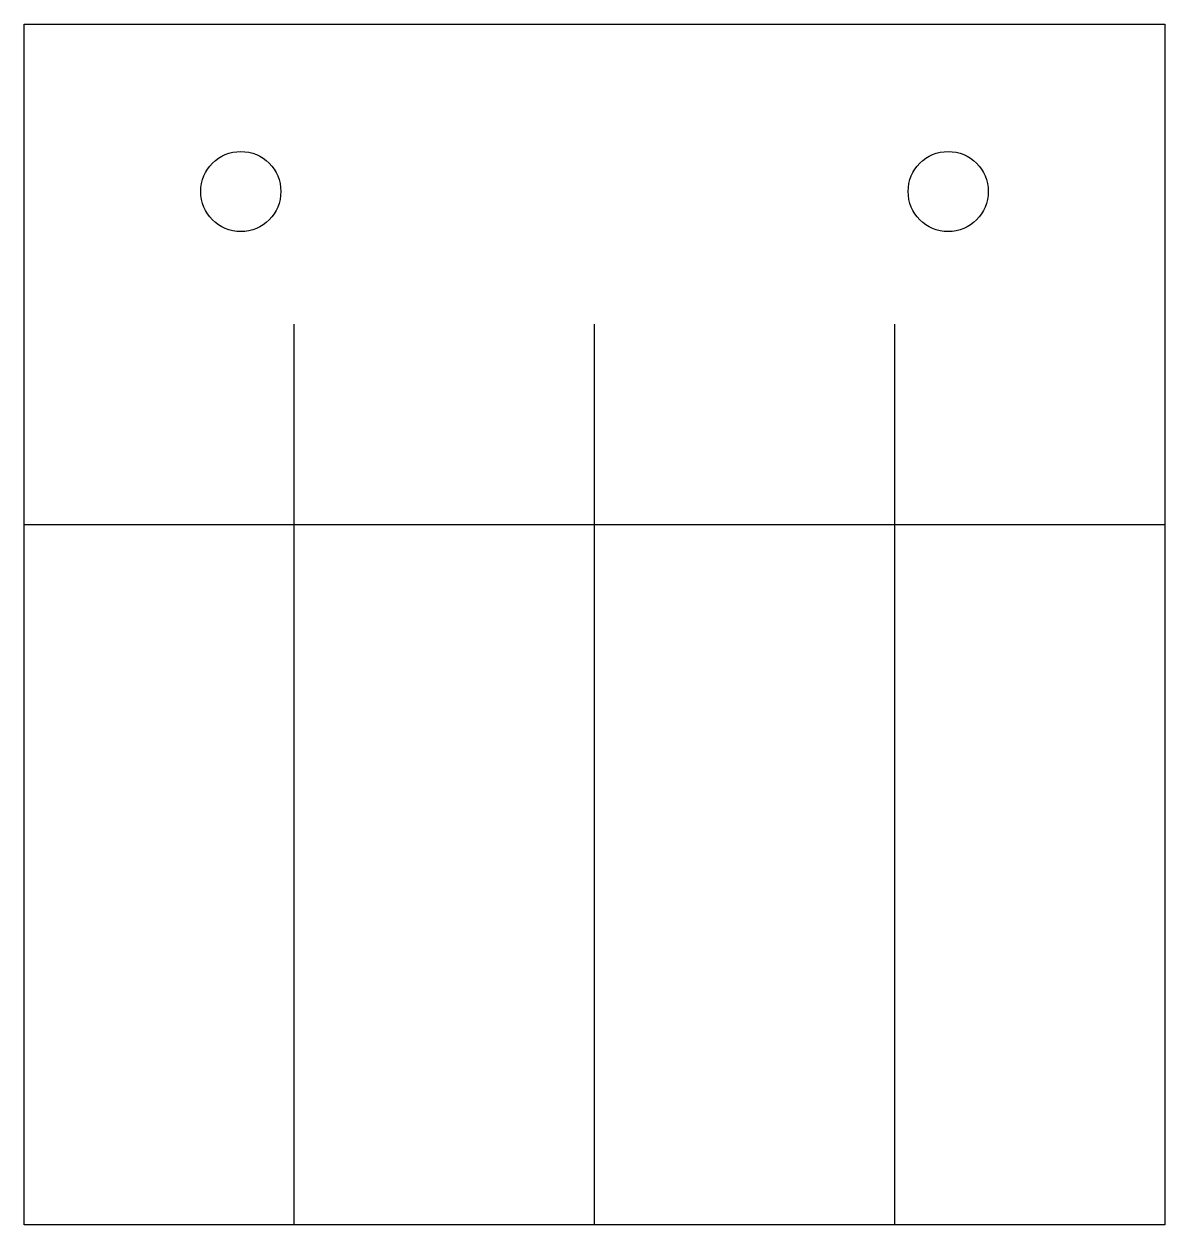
# Model space of a CAD drawing. Extents: x -28.5 to 28.5, y 0 to 60.
import ezdxf

# ---------------------------------------------------------------- set-up
doc = ezdxf.new("R2010")
doc.units = 0
doc.layers.get('0').update_dxf_attribs({"linetype": 'continuous'})

# ---------------------------------------------------------------- blocks, each defined once
blk = doc.blocks.new('POCKET001_CS')
at = {"color": 0}
blk.add_lwpolyline([(-28.5, 60), (28.5, 60), (28.5, 0), (-28.5, 0)], close=True, dxfattribs=at)
for centre in [(-17.669228, 51.632183, 1), (17.669228, 51.632183, 1)]:
    blk.add_circle(centre, 2, dxfattribs=at)
blk = doc.blocks.new('ARRAY')
at = {"color": 0}
for points in [[(-15, 0), (-15, 45)], [(0, 0), (0, 45)], [(15, 0), (15, 45)]]:
    blk.add_lwpolyline(points, dxfattribs=at)

msp = doc.modelspace()

# ---------------------------------------------------------------- linework, layer by layer
at = {"color": 7}
msp.add_lwpolyline([(-28.5, 35), (28.5, 35)], dxfattribs=at)

# ---------------------------------------------------------------- block references
for name in ['POCKET001_CS', 'ARRAY']:
    msp.add_blockref(name, (0, 0))

doc.saveas('drawing.dxf')
